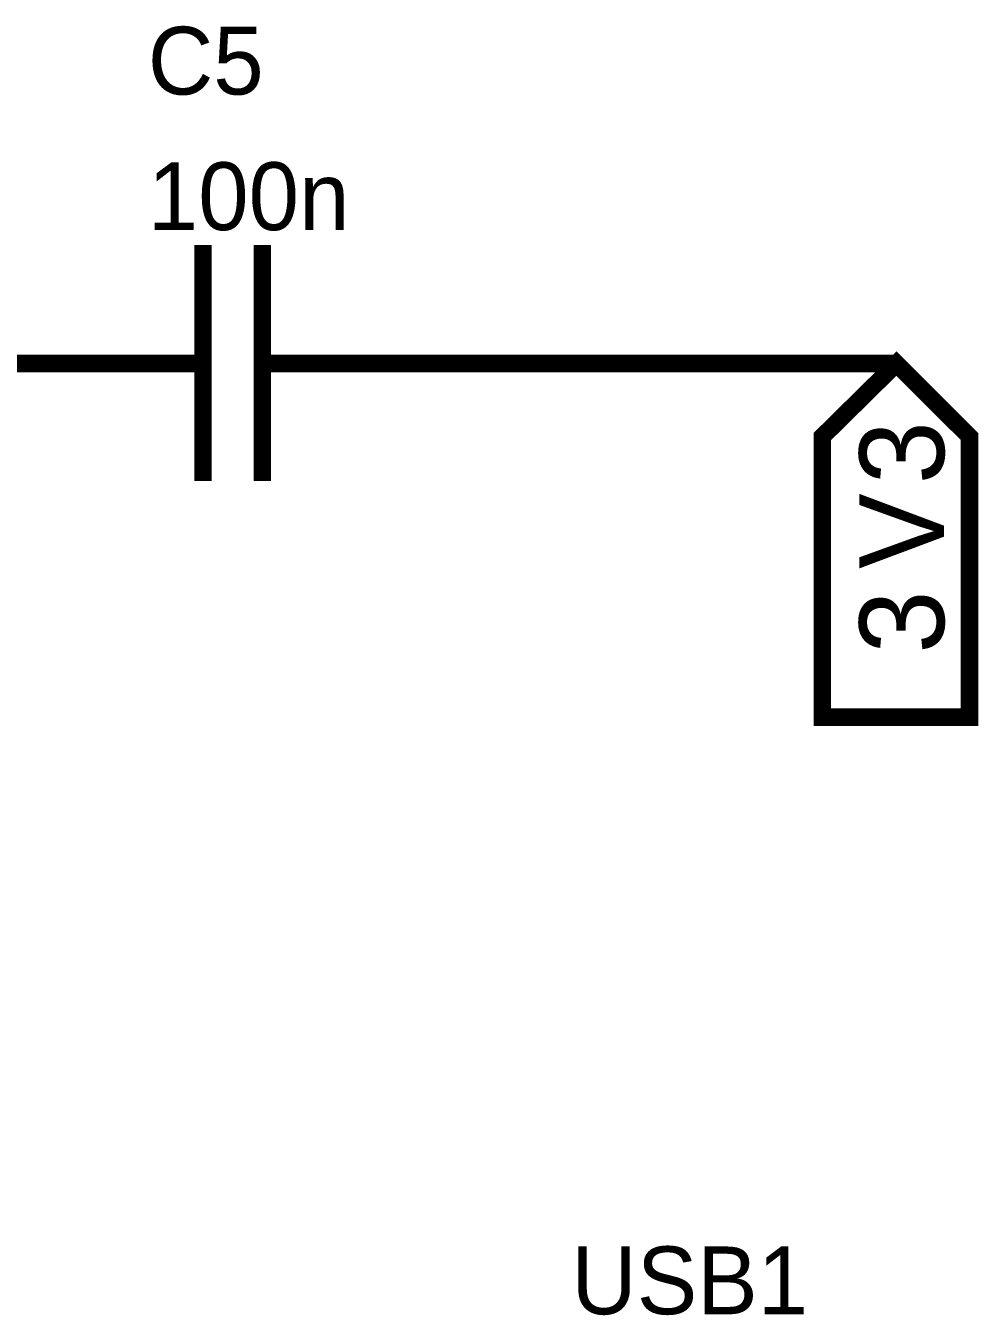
# Model space of a CAD drawing. Header units: millimetres. Extents: x 0 to 282, y 0 to 206.
# Drawn here: x 24.74 to 41.15, y 70.01 to 92.22 of the extents above; entities that cross this region are included whole.
import ezdxf

# ---------------------------------------------------------------- set-up
doc = ezdxf.new("R2010")
doc.units = ezdxf.units.MM
doc.layers.add('Sheet', color=255, linetype='Continuous')

msp = doc.modelspace()

# ---------------------------------------------------------------- linework, layer by layer
at = {"layer": 'Sheet', "const_width": 0.3}
for points in [[(27.794, 84.382), (27.794, 88.449)], [(28.815, 88.449), (28.815, 84.382)], [(25.769, 86.406), (23.216, 86.406)], [(25.769, 86.406), (27.794, 86.406)], [(28.815, 86.406), (30.839, 86.406)], [(30.839, 86.406), (33.393, 86.406)], [(33.393, 86.406), (39.739, 86.406)]]:
    msp.add_lwpolyline(points, dxfattribs=at)
at = {"layer": 'Sheet'}
for const_width in [0.3, 0.0991]:
    msp.add_lwpolyline([(40.998, 80.315), (38.463, 80.315), (38.463, 85.148), (39.739, 86.406), (40.998, 85.148), (40.998, 80.315)], close=True, dxfattribs=dict(at, const_width=const_width))

# ---------------------------------------------------------------- texts
for s, p in [('C5', (26.845, 91.039)), ('100n', (26.845, 88.704)), ('USB1', (34.14, 70.03))]:
    msp.add_text(s, height=1.1672, dxfattribs=at).set_placement(p)
for s, p in [('3', (40.56, 84.327)), ('V', (40.56, 82.868)), ('3', (40.56, 81.41))]:
    msp.add_text(s, height=1.459, rotation=90, dxfattribs=at).set_placement(p)

doc.saveas('drawing.dxf')
